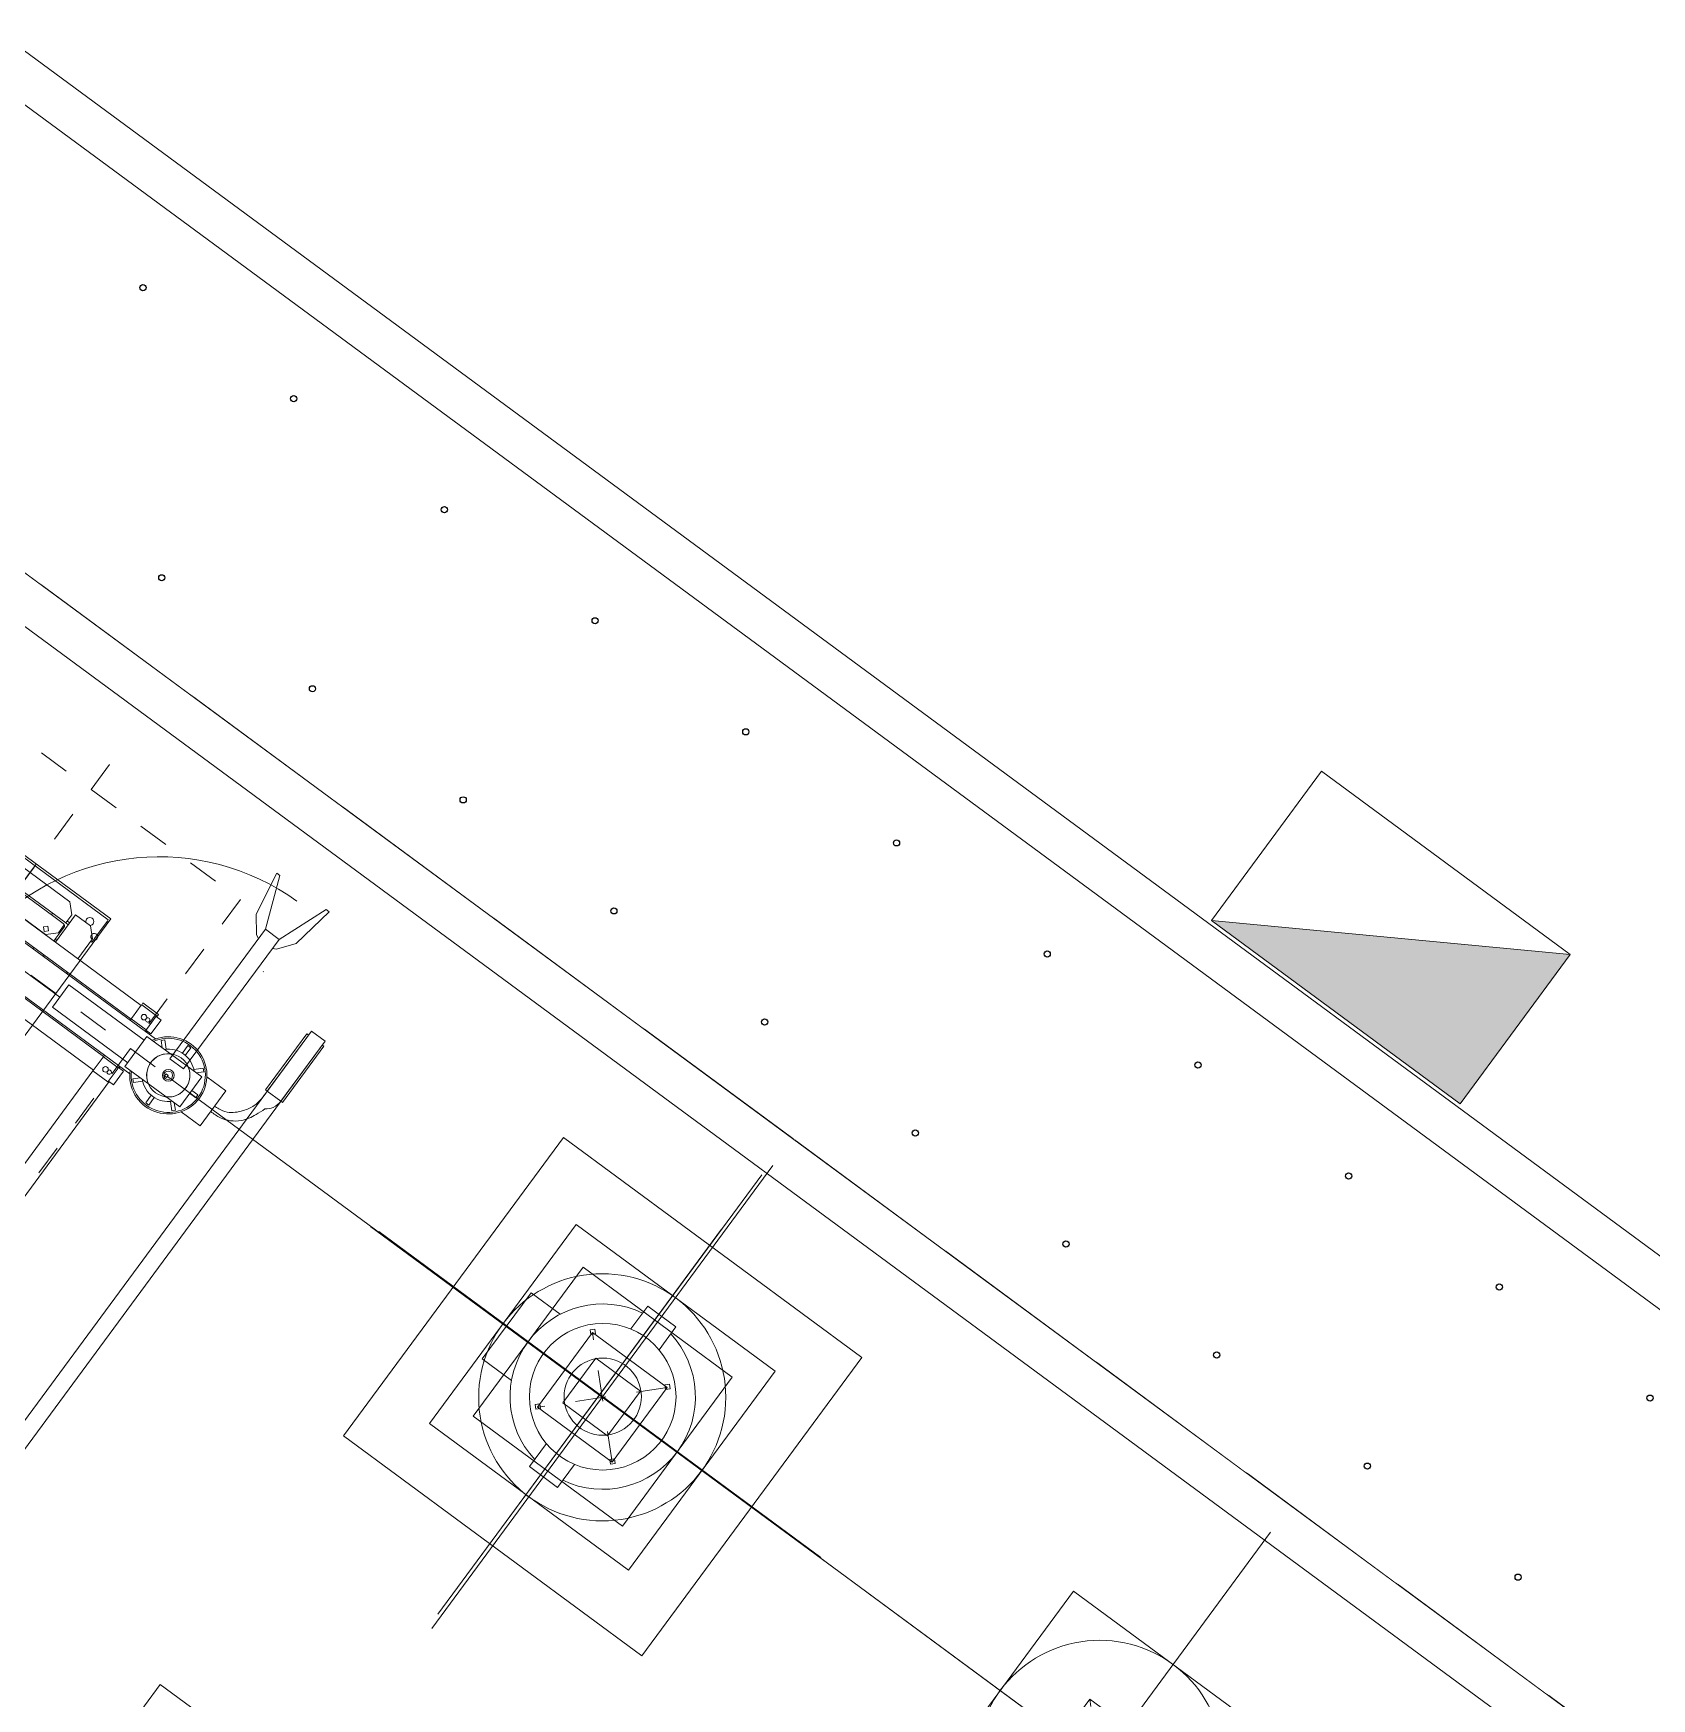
# Model space of a CAD drawing. Header units: metres. Extents: x 432095 to 435012, y 2470938 to 2473256.
# Drawn here: x 433771.79 to 433777.03, y 2471310.84 to 2471316.23 of the extents above; entities that cross this region are included whole.
import ezdxf

# ---------------------------------------------------------------- set-up
doc = ezdxf.new("R2010")
doc.units = ezdxf.units.M
doc.header["$MEASUREMENT"] = 0
doc.set_wipeout_variables(frame=1)
for name, pattern in [('MB D$0$DASHDOT', [1, 0.5, -0.25, 0, -0.25]), ('MB D$0$DASHED2', [0.375, 0.25, -0.125]), ('MB D$0$HIDDEN', [0.375, 0.25, -0.125])]:
    doc.linetypes.add(name, pattern=pattern)
doc.layers.add('cong trinh tram 110kv', color=7, linetype='Continuous', lineweight=5)
doc.layers.add('MB D$0$4-Net thay', color=4, linetype='Continuous')
doc.layers.add('MB D$0$muong cap', color=4, linetype='Continuous')

# ---------------------------------------------------------------- blocks, each defined once
blk = doc.blocks.new('*U39')
at = {"color": 8}
blk.add_wipeout([(350, -720), (350, 500), (-250, 500), (-250, -720)], dxfattribs=at).dxf.layer = 'MB D$0$4-Net thay'
at = {"layer": 'MB D$0$4-Net thay', "color": 8}
for centre in [(50, 250), (50, -470)]:
    blk.add_circle(centre, 10, dxfattribs=at)
blk = doc.blocks.new('*U40')
at = {"layer": 'MB D$0$muong cap', "color": 0, "linetype": 'ByBlock', "lineweight": -2, "transparency": 16777216}
for p in [(15150, 0), (19998, 0)]:
    blk.add_blockref('*U39', p, dxfattribs=at)
for p in [(15756, 0), (20604, 0)]:
    blk.add_blockref('*U39', p, dxfattribs=at)
for p in [(16362, 0), (21210, 0)]:
    blk.add_blockref('*U39', p, dxfattribs=at)
for p in [(16968, 0), (21816, 0)]:
    blk.add_blockref('*U39', p, dxfattribs=at)
for p in [(17574, 0), (22422, 0)]:
    blk.add_blockref('*U39', p, dxfattribs=at)
blk.add_blockref('*U39', (18180, 0), dxfattribs=at)
blk.add_blockref('*U39', (18786, 0), dxfattribs=at)
blk.add_blockref('*U39', (19392, 0), dxfattribs=at)
blk = doc.blocks.new('MB D$0$Mong TB')
at = {"layer": 'cong trinh tram 110kv', "linetype": 'MB D$0$HIDDEN', "ltscale": 1.5}
for p, q in [((0, -700.1), (0, 699.9)), ((700, -0.1), (-700, -0.1))]:
    blk.add_line(p, q, dxfattribs=at)
at = {"layer": 'cong trinh tram 110kv', "linetype": 'MB D$0$HIDDEN'}
blk.add_lwpolyline([(-600, -600.1), (600, -600.1), (600, 599.9), (-600, 599.9)], close=True, dxfattribs=at)
at = {"layer": 'cong trinh tram 110kv'}
for points in [[(-300, -300.1), (300, -300.1), (300, 299.9), (-300, 299.9)], [(-150, 160.5), (-139.4, 149.9), (-150, 139.3), (-160.6, 149.9)], [(150, 160.5), (139.4, 149.9), (150, 139.3), (160.6, 149.9)], [(-150, -160.7), (-139.4, -150.1), (-150, -139.5), (-160.6, -150.1)], [(150, -160.7), (139.4, -150.1), (150, -139.5), (160.6, -150.1)]]:
    blk.add_lwpolyline(points, close=True, dxfattribs=at)
blk = doc.blocks.new('MB D$0$DCL2L')
at = {"layer": 'cong trinh tram 110kv', "linetype": 'ByBlock'}
for p, q in [((2135, 646.4), (2135, -646.4)), ((2275, 646.4), (2275, -646.4)), ((2075, 545), (2075, -545)), ((2130, 545), (2130, -545)), ((2280, -545), (2280, 545)), ((2335, -545), (2335, 545)), ((2200, -317), (2200, 317)), ((2495, 295), (2495, -295)), ((2405, 190), (2405, -190)), ((2336, -160), (2336, 160)), ((2399, -141.5), (2399, 141.5)), ((2468, 160), (2468, -160)), ((2490, 0), (1910, 0)), ((2275, -154), (2280, -154)), ((2335, -154), (2336, -154)), ((2336, -160), (2366, -190)), ((2399, -185), (2399, -141.5)), ((2403.5, -137), (2405, -137)), ((2438, -190), (2468, -160)), ((2275, -194), (2280, -194)), ((2275, -200), (2280, -200)), ((2335, -194), (2346.5, -194)), ((2335, -200), (2445, -200)), ((2342, -200), (2342, -198.5)), ((2346.5, -194), (2390, -194)), ((2397.5, -190), (2366, -190)), ((2394.7, -192.7), (2394.7, -190)), ((2405, -190), (2405, -200)), ((2405, -190), (2438, -190)), ((2413, -190), (2413, -200)), ((2445, -260), (2445, -200)), ((2415, -290), (2445, -260)), ((2130, -290), (2135, -290)), ((2160, -317), (2250, -317)), ((2160, -620), (2160, -317)), ((2250, -620), (2250, -317)), ((2275, -290), (2280, -290)), ((2335, -290), (2415, -290)), ((2405, -295), (2405, -290)), ((2413.8, -295), (2405, -295)), ((2413, -290), (2413, -291)), ((2413.8, -295), (2424, -295)), ((2424, -295), (2490, -295)), ((2495, -295), (2490, -295)), ((2072, -545), (133, -545)), ((2072, -545), (2074, -545)), ((2072, -605), (2072, -545)), ((2122, -545), (2074, -545)), ((2129, -545), (2122, -545)), ((2129, -545), (2131, -545)), ((2129, -605), (2129, -545)), ((2135, -545), (2131, -545)), ((2275, -545), (2279, -545)), ((2281, -545), (2279, -545)), ((2281, -545), (2281, -605)), ((2281, -545), (2288, -545)), ((2288, -545), (2336, -545)), ((2338, -545), (2336, -545)), ((2338, -545), (2338, -605)), ((2345, -545), (2338, -545)), ((2345, -545), (2345, -608)), ((2075, -608), (130, -608)), ((2072, -605), (2074, -605)), ((2122, -605), (2074, -605)), ((2075, -605), (2075, -625)), ((2075, -625), (2130, -625)), ((2129, -605), (2122, -605)), ((2129, -605), (2131, -605)), ((2130, -605), (2130, -625)), ((2135, -608), (2130, -608)), ((2135, -605), (2131, -605)), ((2145, -620), (2265, -620)), ((2145, -840), (2145, -620)), ((2265, -620), (2265, -840)), ((2275, -605), (2279, -605)), ((2280, -608), (2275, -608)), ((2281, -605), (2279, -605)), ((2280, -625), (2280, -605)), ((2335, -625), (2280, -625)), ((2281, -605), (2288, -605)), ((2288, -605), (2336, -605)), ((2335, -625), (2335, -605)), ((2345, -608), (2335, -608)), ((2338, -605), (2336, -605)), ((2127.9, -664.4), (2119.4, -672.9)), ((2119.4, -672.9), (2140.8, -694.3)), ((2145, -681.5), (2127.9, -664.4)), ((2282.1, -664.4), (2265, -681.5)), ((2269.2, -694.3), (2290.6, -672.9)), ((2290.6, -672.9), (2282.1, -664.4)), ((2772.2, -722.3), (2940.1, -656.6)), ((2120.2, -744), (2090, -744)), ((2090, -744), (2090, -756)), ((2196, -741), (2205, -741)), ((2196, -750), (2196, -741)), ((2205, -750), (2196, -750)), ((2205, -741), (2205, -750)), ((2320, -744), (2289.8, -744)), ((2320, -756), (2320, -744)), ((2090, -756), (2120.2, -756)), ((2140.8, -805.7), (2119.4, -827.1)), ((2290.6, -827.1), (2269.2, -805.7)), ((2289.8, -756), (2320, -756)), ((2772.2, -777.7), (2940.1, -843.4)), ((2119.4, -827.1), (2127.9, -835.6)), ((2127.9, -835.6), (2145, -818.5)), ((2135, -853.6), (2135, -930)), ((2265, -840), (2145, -840)), ((2199, -840), (2199, -865)), ((2211, -865), (2211, -840)), ((2265, -818.5), (2282.1, -835.6)), ((2275, -853.6), (2275, -930)), ((2282.1, -835.6), (2290.6, -827.1)), ((2199, -865), (2211, -865)), ((2135, -930), (2275, -930))]:
    blk.add_line(p, q, dxfattribs=at)
for points in [[(2940.1, -656.6), (2940.1, -644.5), (2794.2, -669.4), (2741, -710.4), (2735.3, -722.3)], [(2940.1, -843.4), (2940.1, -855.5), (2794.2, -830.6), (2741, -789.6), (2735.3, -777.7)], [(2579.7, -1038.2), (2579.7, -1031.5), (2354.1, -1031.5), (2354.1, -1038.2)], [(2579.7, -1038.2), (2579.7, -1031.5), (2354.1, -1031.5), (2354.1, -1038.2)], [(2354.1, -1093.2), (2354.1, -1099.8), (2579.7, -1099.8), (2579.7, -1093.2)], [(2354.1, -1093.2), (2354.1, -1099.8), (2579.7, -1099.8), (2579.7, -1093.2)]]:
    blk.add_lwpolyline(points, dxfattribs=at)
for points in [[(2251.1, -722.3), (2251.1, -777.7), (2772.2, -777.7), (2772.2, -722.3)], [(2595.4, -1093.2), (2595.4, -1038.2), (-2045.9, -1038.2), (-2045.9, -1093.2)], [(2595.4, -1093.2), (2595.4, -1038.2), (2354.1, -1038.2), (2354.1, -1093.2)]]:
    blk.add_lwpolyline(points, close=True, dxfattribs=at)
for centre, radius in [((2100, -575), 9), ((2310, -575), 9), ((2205, -750), 19), ((2205, -750), 14)]:
    blk.add_circle(centre, radius, dxfattribs=at)
for centre, radius, start, end in [((2139.5, -760.6), 766.5, 0.731, 82.9084), ((2403.5, -141.5), 4.5, 90, 180), ((2346.5, -198.5), 4.5, 90, 180), ((2390, -185), 9, 270, 0), ((2455, -250), 13, 219.7151, 140.2849), ((2424, -291), 11, 180, 201.3237), ((2100, -590), 7, 66.7872, 113.2128), ((2310, -590), 7, 66.7872, 113.2128), ((2205, -750), 125, 118.6854, 61.3146), ((2205, -750), 120, 120, 60), ((2205, -750), 85, 134.9009, 225.0991), ((2205, -750), 85, 314.9009, 45.0991), ((2205, -750), 70.1, 148.8599, 211.1401), ((2205, -750), 70.1, 328.8599, 31.1401)]:
    blk.add_arc(centre, radius, start, end, dxfattribs=at)
for points, knots in [([(2303.1, -1066.2), (2292.4, -1062.4), (2265.5, -1052.7), (2220, -1027.5), (2192.2, -978), (2192, -942.8), (2192, -930.1)], [0, 0, 0, 0, 34.058943, 85.88925, 153.134698, 191.010686, 191.010686, 191.010686, 191.010686]), ([(2354.1, -1038.2), (2332.3, -1038.5), (2297.1, -1039.1), (2252.5, -1011.4), (2222.2, -982.4), (2214.4, -950.2), (2213.6, -935.3), (2213.3, -930)], [0, 0, 0, 0, 63.404862, 102.845867, 154.560455, 183.775775, 199.614883, 199.614883, 199.614883, 199.614883]), ([(2354.1, -1093.2), (2342.9, -1091.8), (2322.3, -1089.3), (2309.1, -1073.5), (2303.1, -1066.2)], [0, 0, 0, 0, 32.303094, 59.640389, 59.640389, 59.640389, 59.640389])]:
    blk.add_open_spline(points, degree=3, knots=knots, dxfattribs=at)
blk = doc.blocks.new('MB D$0$PI110')
at = {"layer": 'cong trinh tram 110kv', "ltscale": 0.01}
for p, q in [((-2200, 930.9), (-2200, -930.9)), ((-3131.7, 0), (-1270, 0))]:
    blk.add_line(p, q, dxfattribs=at)
at = {"layer": 'cong trinh tram 110kv', "linetype": 'MB D$0$DASHED2', "ltscale": 100}
for p, q in [((-2050, 150), (-2350, -150)), ((-2350, 150), (-2050, -150))]:
    blk.add_line(p, q, dxfattribs=at)
at = {"layer": 'cong trinh tram 110kv'}
for points in [[(-2600, 400), (-2600, -400), (-1800, -400), (-1800, 400)], [(-2350, 150), (-2350, -150), (-2050, -150), (-2050, 150)]]:
    blk.add_lwpolyline(points, close=True, dxfattribs=at)
at = {"layer": 'cong trinh tram 110kv', "ltscale": 0.3}
blk.add_lwpolyline([(-2290, 87.9), (-2110, 87.9), (-2110, -92.1), (-2290, -92.1)], close=True, dxfattribs=at)
at = {"layer": 'cong trinh tram 110kv'}
blk.add_circle((-2200, 0), 400, dxfattribs=at)
blk = doc.blocks.new('MB D$0$mongtb')
at = {"layer": 'cong trinh tram 110kv', "linetype": 'MB D$0$DASHDOT', "lineweight": 18}
for points in [[(-197864.5, 25890.8), (-197864.5, 24113)], [(-198748.1, 25001.9), (-196980.9, 25001.9)]]:
    blk.add_lwpolyline(points, dxfattribs=at)
at = {"layer": 'cong trinh tram 110kv', "linetype": 'MB D$0$HIDDEN'}
blk.add_lwpolyline([(-198464.5, 24401.9), (-197264.5, 24401.9), (-197264.5, 25601.9), (-198464.5, 25601.9)], close=True, dxfattribs=at)
at = {"layer": 'cong trinh tram 110kv'}
for points in [[(-198164.5, 24701.9), (-197564.5, 24701.9), (-197564.5, 25301.9), (-198164.5, 25301.9)], [(-198014.5, 25162.5), (-198003.9, 25151.9), (-198014.5, 25141.3), (-198025.1, 25151.9)], [(-197714.5, 25162.5), (-197725.1, 25151.9), (-197714.5, 25141.3), (-197703.9, 25151.9)], [(-198014.5, 24841.3), (-198003.9, 24851.9), (-198014.5, 24862.5), (-198025.1, 24851.9)], [(-197714.5, 24841.3), (-197725.1, 24851.9), (-197714.5, 24862.5), (-197703.9, 24851.9)]]:
    blk.add_lwpolyline(points, close=True, dxfattribs=at)

msp = doc.modelspace()

# ---------------------------------------------------------------- linework, layer by layer
at = {"layer": 'cong trinh tram 110kv'}
for points in [[(433788.8227, 2471307.1249), (433787.2714, 2471305.0195), (433786.9666, 2471304.9734), (433770.5299, 2471317.0847), (433770.4819, 2471317.3909), (433774.1349, 2471322.3486)], [(433773.1032, 2471311.1131), (433774.1516, 2471312.5358)], [(433774.343, 2471311.2972), (433772.9118, 2471312.3518)]]:
    msp.add_lwpolyline(points, dxfattribs=at)
for points in [[(433772.7981, 2471311.6902), (433773.51, 2471312.6563), (433774.476, 2471311.9445), (433773.7642, 2471310.9784)], [(433773.2176, 2471311.7538), (433773.5735, 2471312.2368), (433774.0565, 2471311.8809), (433773.7006, 2471311.3979)], [(433773.5968, 2471312.0334), (433773.599, 2471312.0186), (433773.6138, 2471312.0208), (433773.6116, 2471312.0356)], [(433773.8553, 2471311.8429), (433773.8405, 2471311.8406), (433773.8383, 2471311.8554), (433773.8531, 2471311.8577)], [(433773.4188, 2471311.7919), (433773.4336, 2471311.7941), (433773.4358, 2471311.7793), (433773.421, 2471311.7771)], [(433773.6774, 2471311.6013), (433773.6751, 2471311.6161), (433773.6603, 2471311.6139), (433773.6626, 2471311.5991)], [(433771.4931, 2471309.9191), (433772.2049, 2471310.8852), (433773.171, 2471310.1734), (433772.4591, 2471309.2073)]]:
    msp.add_lwpolyline(points, close=True, dxfattribs=at)

# ---------------------------------------------------------------- next in the draw order: block references
at = {"layer": 'cong trinh tram 110kv', "xscale": 0.001000000032834317, "yscale": 0.001000000032834317, "zscale": 0.001, "rotation": 143.6153590623919}
msp.add_blockref('*U40', (433789.4733, 2471302.0581), dxfattribs=at)

# ---------------------------------------------------------------- next in the draw order: hatches: boundary and pattern name
at = {"layer": 'cong trinh tram 110kv'}
msp.add_hatch(color=256, dxfattribs=at).paths.add_polyline_path([(433776.7688, 2471313.2485), (433775.6078, 2471313.3587), (433776.4129, 2471312.7655), (433776.4722, 2471312.846)])

# ---------------------------------------------------------------- next in the draw order: linework, layer by layer
for p, q in [((433769.6747, 2471316.0256), (433790.183, 2471300.914)), ((433769.6383, 2471315.8785), (433790.0533, 2471300.8357)), ((433776.7688, 2471313.2485), (433775.6078, 2471313.3587)), ((433776.7688, 2471313.2485), (433775.6078, 2471313.3587)), ((433772.5389, 2471313.1934), (433772.5383, 2471313.1925)), ((433773.2334, 2471311.2898), (433774.0214, 2471312.3591)), ((433774.1211, 2471311.4607), (433773.1531, 2471312.174)), ((433773.4051, 2471312.1534), (433773.2473, 2471311.9393)), ((433773.4994, 2471312.0839), (433773.4051, 2471312.1534)), ((433773.7829, 2471312.1107), (433773.7281, 2471312.0364)), ((433773.874, 2471312.0435), (433773.7829, 2471312.1107)), ((433773.8193, 2471311.9692), (433773.874, 2471312.0435)), ((433773.2473, 2471311.9393), (433773.3417, 2471311.8697)), ((433773.3999, 2471311.5909), (433773.4546, 2471311.6652)), ((433773.491, 2471311.5237), (433773.3999, 2471311.5909)), ((433773.5458, 2471311.598), (433773.491, 2471311.5237))]:
    msp.add_line(p, q, dxfattribs=at)
for points in [[(433773.8691, 2471322.2237), (433770.3348, 2471317.4272), (433770.4002, 2471317.0064), (433786.9302, 2471304.8263), (433787.3497, 2471304.8898)], [(433772.2277, 2471312.8536), (433772.2277, 2471312.8536), (433773.6366, 2471311.8155), (433775.2369, 2471310.6352), (433776.6553, 2471309.5911), (433776.6553, 2471309.5911)]]:
    msp.add_lwpolyline(points, dxfattribs=at)
msp.add_lwpolyline([(433775.6078, 2471313.3587), (433776.4129, 2471312.7655), (433776.7688, 2471313.2485), (433775.9638, 2471313.8417)], close=True, dxfattribs=at)
for centre, radius in [((433773.637, 2471311.8172), 0.2374), ((433773.6371, 2471311.8174), 0.125)]:
    msp.add_circle(centre, radius, dxfattribs=at)
for start, end in [(64.4961, 222.7346), (244.4961, 42.7346)]:
    msp.add_arc((433773.6371, 2471311.8174), 0.3, start, end, dxfattribs=at)

# ---------------------------------------------------------------- next in the draw order: block references
at = {"layer": 'cong trinh tram 110kv', "yscale": 0.00100000003283925, "zscale": 0.001}
for name, p, xscale, rotation in [('MB D$0$DCL2L', (433770.3189, 2471311.5273), 0.001000000045165598, 53.61536372564975), ('MB D$0$Mong TB', (433771.6251, 2471313.3001), -0.001000000032834317, 143.6153590623919), ('MB D$0$PI110', (433772.3305, 2471310.0441), 0.001000000045165598, 233.6153637256497), ('MB D$0$PI110', (433773.9407, 2471308.8575), 0.001000000045165598, 233.6153637256497), ('MB D$0$mongtb', (433871.8395, 2471483.8654), -0.001000000045165598, 233.6153637256497)]:
    msp.add_blockref(name, p, dxfattribs=dict(at, xscale=xscale, rotation=rotation))

doc.saveas('drawing.dxf')
